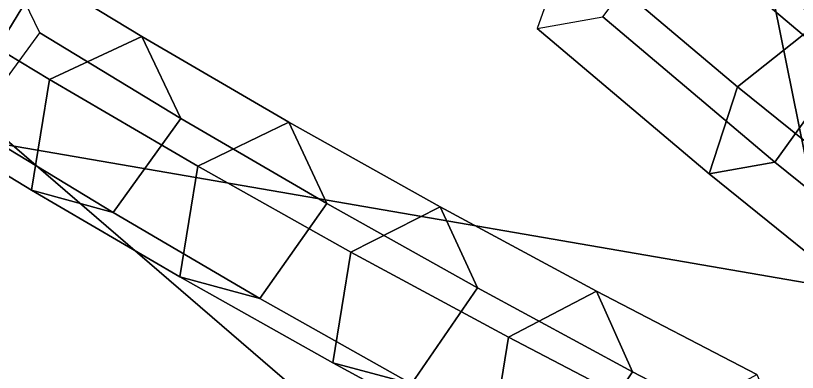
# Model space of a CAD drawing. Header units: metres. Extents: x -219 to 389, y -251 to 301.
# Drawn here: x -20.68 to -9.28, y 78.12 to 83.32 of the extents above; entities that cross this region are included whole.
import ezdxf

# ---------------------------------------------------------------- set-up
doc = ezdxf.new("R2010")
doc.units = ezdxf.units.M

msp = doc.modelspace()

# ---------------------------------------------------------------- linework, layer by layer
at = {"layer": 'Breeder_1Pdcel', "color": 3}
for points in [[(-8.9618, 83.2291, 605.9478), (-11.423, 85.3113, 607.3588), (-12.6361, 84.3797, 606.6173), (-10.1576, 82.2832, 605.1964)], [(-8.6258, 82.5528, 607.4706), (-11.1043, 84.6492, 608.8915), (-11.423, 85.3113, 607.3588), (-8.9618, 83.2291, 605.9478)], [(-9.6109, 81.1826, 607.6746), (-12.1174, 83.3022, 609.1116), (-11.1043, 84.6492, 608.8915), (-8.6258, 82.5528, 607.4706)], [(-10.1576, 82.2832, 605.1964), (-12.6361, 84.3797, 606.6173), (-13.07843, 83.1331, 607.6849), (-10.5719, 81.01356, 606.2479)], [(-18.8379, 83.01457, 621.1276), (-20.9089, 84.2712, 623.7138), (-22.2784, 83.6586, 622.9147), (-20.1838, 82.3879, 620.2997)], [(-18.2675, 81.8228, 622.197), (-20.3239, 83.07088, 624.7656), (-20.9089, 84.2712, 623.7138), (-18.8379, 83.01457, 621.1276)], [(-20.1838, 82.3879, 620.2997), (-22.2784, 83.6586, 622.9147), (-22.5403, 82.0489, 623.4872), (-20.4457, 80.7781, 620.8723)], [(-10.5719, 81.01356, 606.2479), (-13.07843, 83.1331, 607.6849), (-12.1174, 83.3022, 609.1116), (-9.6109, 81.1826, 607.6746)], [(-6.4609, 81.2196, 604.5015), (-8.9618, 83.2291, 605.9478), (-10.1576, 82.2832, 605.1964), (-7.6423, 80.2576, 603.738)], [(-19.2554, 80.4486, 622.0401), (-21.3264, 81.7052, 624.6263), (-20.3239, 83.07088, 624.7656), (-18.2675, 81.8228, 622.197)], [(-16.6968, 81.7689, 618.5937), (-18.8379, 83.01457, 621.1276), (-20.1838, 82.3879, 620.2997), (-18.02172, 81.1266, 617.7355)], [(-16.1399, 80.5827, 619.6832), (-18.2675, 81.8228, 622.197), (-18.8379, 83.01457, 621.1276), (-16.6968, 81.7689, 618.5937)], [(-7.06569, 79.1318, 606.2061), (-9.6109, 81.1826, 607.6746), (-8.6258, 82.5528, 607.4706), (-6.1066, 80.5278, 606.0181)], [(-18.02172, 81.1266, 617.7355), (-20.1838, 82.3879, 620.2997), (-20.4457, 80.7781, 620.8723), (-18.2843, 79.5127, 618.3094)], [(-7.6423, 80.2576, 603.738), (-10.1576, 82.2832, 605.1964), (-10.5719, 81.01356, 606.2479), (-8.02915, 78.9622, 604.7756)], [(-20.4457, 80.7781, 620.8723), (-22.5403, 82.0489, 623.4872), (-21.3264, 81.7052, 624.6263), (-19.2554, 80.4486, 622.0401)], [(-17.1154, 79.1963, 619.5085), (-19.2554, 80.4486, 622.0401), (-18.2675, 81.8228, 622.197), (-16.1399, 80.5827, 619.6832)], [(-14.4883, 80.5316, 616.1141), (-16.6968, 81.7689, 618.5937), (-18.02172, 81.1266, 617.7355), (-15.7913, 79.8738, 615.2261)], [(-13.9455, 79.3509, 617.2234), (-16.1399, 80.5827, 619.6832), (-16.6968, 81.7689, 618.5937), (-14.4883, 80.5316, 616.1141)], [(-15.7913, 79.8738, 615.2261), (-18.02172, 81.1266, 617.7355), (-18.2843, 79.5127, 618.3094), (-16.05462, 78.2557, 615.8015)], [(-8.02915, 78.9622, 604.7756), (-10.5719, 81.01356, 606.2479), (-9.6109, 81.1826, 607.6746), (-7.06569, 79.1318, 606.2061)], [(-18.2843, 79.5127, 618.3094), (-20.4457, 80.7781, 620.8723), (-19.2554, 80.4486, 622.0401), (-17.1154, 79.1963, 619.5085)], [(-14.908, 77.9524, 617.0313), (-17.1154, 79.1963, 619.5085), (-16.1399, 80.5827, 619.6832), (-13.9455, 79.3509, 617.2234)], [(-12.2138, 79.3034, 613.6904), (-14.4883, 80.5316, 616.1141), (-15.7913, 79.8738, 615.2261), (-13.494, 78.63, 612.7731)], [(-11.6856, 78.1283, 614.8192), (-13.9455, 79.3509, 617.2234), (-14.4883, 80.5316, 616.1141), (-12.2138, 79.3034, 613.6904)], [(-13.494, 78.63, 612.7731), (-15.7913, 79.8738, 615.2261), (-16.05462, 78.2557, 615.8015), (-13.758, 77.00785, 613.3499)], [(-16.05462, 78.2557, 615.8015), (-18.2843, 79.5127, 618.3094), (-17.1154, 79.1963, 619.5085), (-14.908, 77.9524, 617.0313)], [(-12.6345, 76.7176, 614.61), (-14.908, 77.9524, 617.0313), (-13.9455, 79.3509, 617.2234), (-11.6856, 78.1283, 614.8192)], [(-9.8746, 78.08516, 611.324), (-12.2138, 79.3034, 613.6904), (-13.494, 78.63, 612.7731), (-11.1312, 77.3962, 610.3777)], [(-9.3615, 76.9154, 612.4719), (-11.6856, 78.1283, 614.8192), (-12.2138, 79.3034, 613.6904), (-9.8746, 78.08516, 611.324)], [(-11.1312, 77.3962, 610.3777), (-13.494, 78.63, 612.7731), (-13.758, 77.00785, 613.3499), (-11.3958, 75.7698, 610.9561)], [(-13.758, 77.00785, 613.3499), (-16.05462, 78.2557, 615.8015), (-14.908, 77.9524, 617.0313), (-12.6345, 76.7176, 614.61)], [(-10.2964, 75.4927, 612.2459), (-12.6345, 76.7176, 614.61), (-11.6856, 78.1283, 614.8192), (-9.3615, 76.9154, 612.4719)]]:
    msp.add_3dface(points, dxfattribs=at)
at = {"layer": 'Breeder_Leaf', "color": 3}
for points in [[(-26.2725, 82.3817, 210.546), (-40.8076, 119.7713, 214.1397), (2.4533, 103.965, 232.186)], [(-26.2725, 82.3817, 210.546), (2.4533, 103.965, 232.186), (-40.8076, 119.7713, 214.1397)], [(-33.7487, 61.7954, 124.3661), (-76.7907, 92.1819, 123.8876), (-1.9467, 114.0754, 141.2911)], [(-33.7487, 61.7954, 124.3661), (-1.9467, 114.0754, 141.2911), (-76.7907, 92.1819, 123.8876)], [(37.3012, 90.2797, 147.376), (-33.7487, 61.7954, 124.3661), (-1.9467, 114.0754, 141.2911)], [(37.3012, 90.2797, 147.376), (-1.9467, 114.0754, 141.2911), (-33.7487, 61.7954, 124.3661)], [(23.8307, 73.7277, 236.999), (-26.2725, 82.3817, 210.546), (2.4533, 103.965, 232.186)], [(23.8307, 73.7277, 236.999), (2.4533, 103.965, 232.186), (-26.2725, 82.3817, 210.546)], [(37.3012, 90.2797, 147.376), (6.938, 46.137, 128.6823), (-33.7487, 61.7954, 124.3661)], [(37.3012, 90.2797, 147.376), (-33.7487, 61.7954, 124.3661), (6.938, 46.137, 128.6823)], [(-23.6658, 53.6196, 361.6575), (-22.5219, 82.9841, 359.9358), (-4.3577, 67.3195, 362.5899)], [(-23.6658, 53.6196, 361.6575), (-4.3577, 67.3195, 362.5899), (-22.5219, 82.9841, 359.9358)], [(-5.1916, 51.01177, 210.2414), (-26.2725, 82.3817, 210.546), (23.8307, 73.7277, 236.999)], [(-5.1916, 51.01177, 210.2414), (23.8307, 73.7277, 236.999), (-26.2725, 82.3817, 210.546)]]:
    msp.add_3dface(points, dxfattribs=at)
at = {"layer": 'Breeder_Stipule', "color": 3}
for points in [[(-7.8077, 74.5206, 278.9699), (-7.6257, 89.9257, 260.8093), (-12.9738, 100.0952, 275.3795)], [(-7.8077, 74.5206, 278.9699), (-12.9738, 100.0952, 275.3795), (-7.6257, 89.9257, 260.8093)], [(2.5793, 93.5494, 287.035), (-7.8077, 74.5206, 278.9699), (-12.9738, 100.0952, 275.3795)], [(2.5793, 93.5494, 287.035), (-12.9738, 100.0952, 275.3795), (-7.8077, 74.5206, 278.9699)]]:
    msp.add_3dface(points, dxfattribs=at)

doc.saveas('drawing.dxf')
